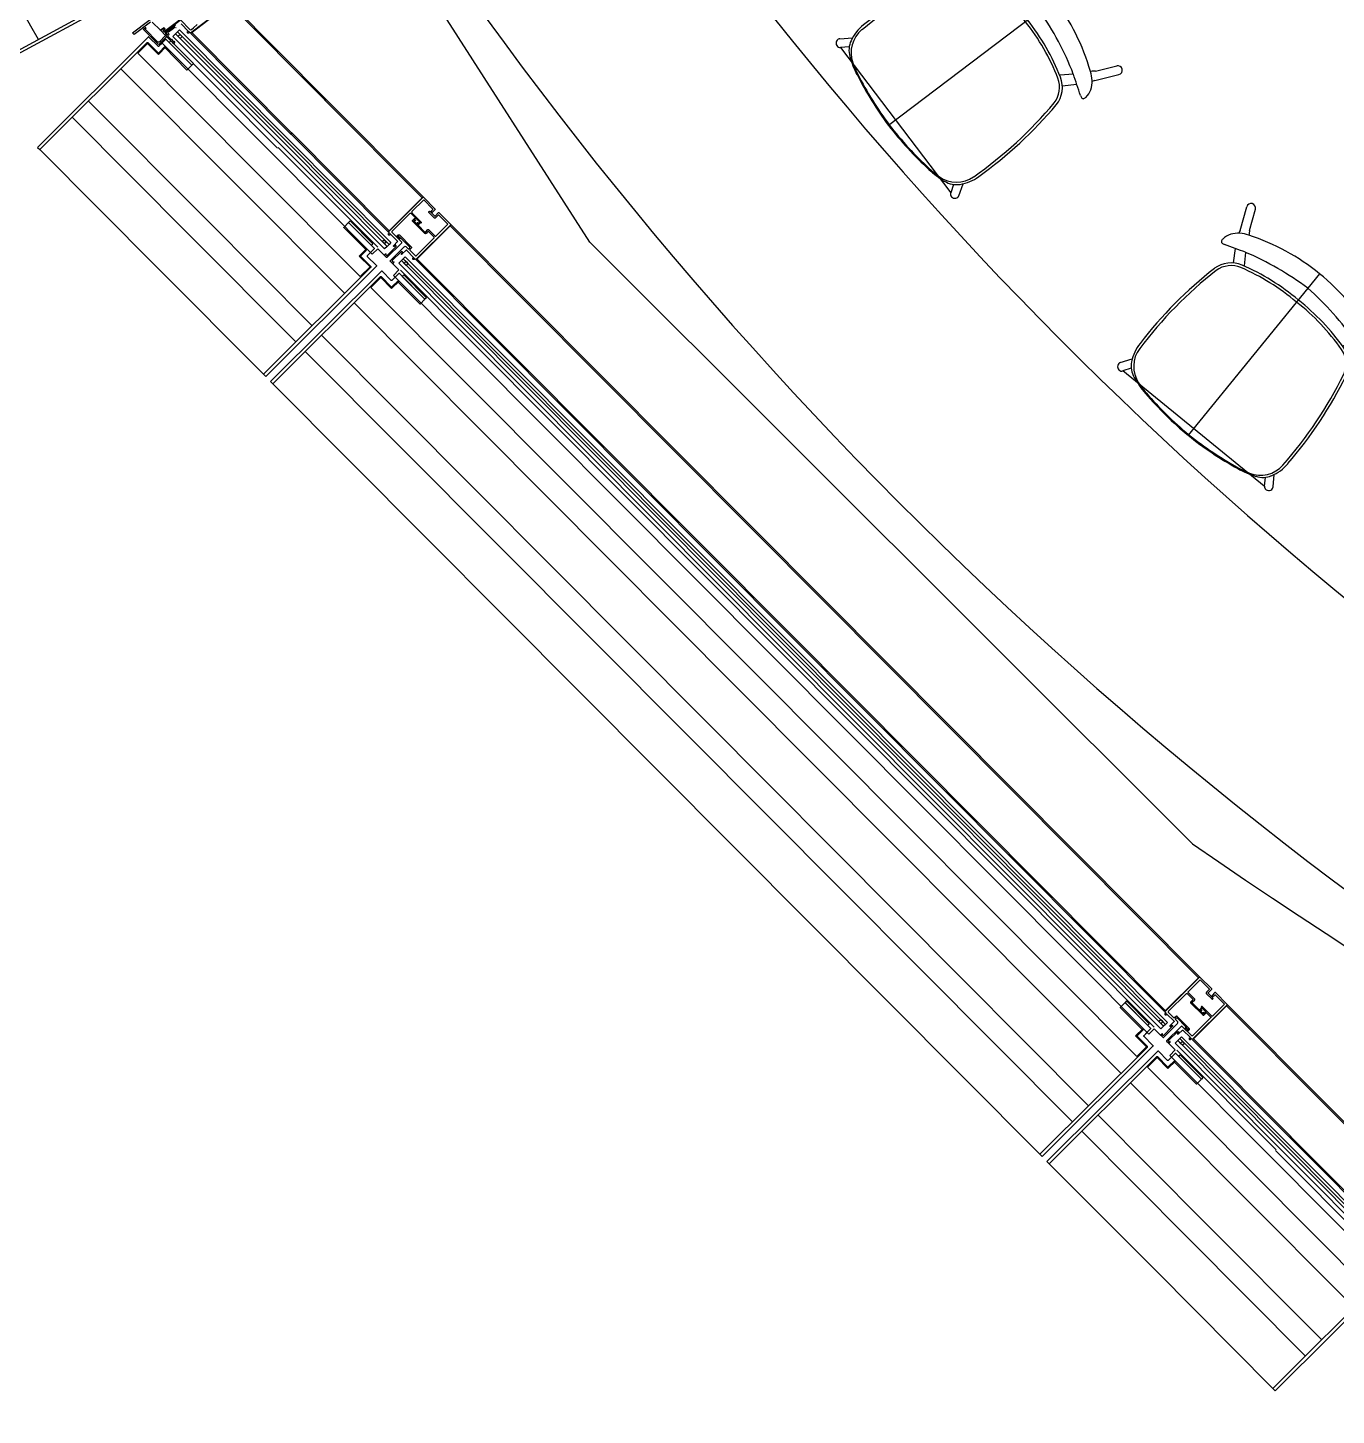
# Model space of a CAD drawing. Extents: x -120222 to -41942, y -19134 to 30932.
# Drawn here: x -99030 to -96176, y -6496 to -3471 of the extents above; entities that cross this region are included whole.
import ezdxf

# ---------------------------------------------------------------- set-up
doc = ezdxf.new("R2010")
doc.units = 0
doc.header["$LTSCALE"] = 150
doc.header["$MEASUREMENT"] = 0
doc.header["$PDMODE"] = 1
doc.header["$PDSIZE"] = -2
doc.layers.get('0').update_dxf_attribs({"linetype": 'CONTINUOUS'})
for name, color, linetype in [('____-567', 7, 'CONTINUOUS'), ('_____', 7, 'CONTINUOUS'), ('___B', 7, 'CONTINUOUS')]:
    doc.layers.add(name, color=color, linetype=linetype)

# ---------------------------------------------------------------- blocks, each defined once
blk = doc.blocks.new('____-25')
at = {"color": 1, "linetype": 'Continuous'}
for p, q in [((-104816, -8177.9), (-105025.2, -7967.8)), ((-105160.1, -8027.7), (-105146.7, -8017.5)), ((-105143.5, -8017.6), (-105147.4, -8020.6)), ((-105212.8, -8022.4), (-105209.1, -8019.6)), ((-105180.2, -8055.9), (-105212.8, -8023.1)), ((-105207.4, -8020.9), (-105208.9, -8022)), ((-105207.8, -8019.7), (-105207.4, -8020.1)), ((-105162.6, -8038.9), (-105179.5, -8055.9)), ((-104920.2, -8281.6), (-105164.6, -8036.2)), ((-105164.3, -8036.5), (-105160.7, -8033.8)), ((-105163, -8031.8), (-105160.3, -8027.9)), ((-105161.9, -8032.2), (-105162.3, -8032.5)), ((-105160.7, -8033.8), (-105161.9, -8032.2)), ((-105161.8, -8038.9), (-105147.5, -8053.3)), ((-105159.3, -8037.9), (-105152.3, -8044.9)), ((-105157.3, -8034.9), (-105159.2, -8036.4)), ((-105158.3, -8031.9), (-105157.1, -8033.5)), ((-105147.5, -8021.3), (-105157.9, -8029.1)), ((-105151.9, -8044.9), (-105151.1, -8044.1)), ((-105151.1, -8044.1), (-105150, -8045.1)), ((-105150, -8045.1), (-105148.4, -8048.9)), ((-104888.3, -8249.9), (-105107.3, -8029.9)), ((-105148.4, -8048.9), (-105147.7, -8049.5)), ((-105147.3, -8049.5), (-105146.5, -8048.7)), ((-105144.7, -8051.2), (-105146.8, -8053.3)), ((-105146.5, -8048.7), (-105144.7, -8050.5)), ((-105005.2, -8366.3), (-105261.7, -8108.7)), ((-105076.1, -8436.9), (-105332.5, -8179.3)), ((-104604.9, -8390), (-104817.8, -8176.2)), ((-105111.5, -8472.1), (-105368, -8214.6)), ((-104677.2, -8462), (-104890.1, -8248.1)), ((-105182.4, -8542.7), (-105438.8, -8285.1)), ((-104701.9, -8498.1), (-104918.8, -8280.2)), ((-105005.2, -8366.3), (-104773.9, -8598.7)), ((-105076.1, -8436.9), (-104844.7, -8669.3)), ((-104543.9, -8451.2), (-103726, -9272.8)), ((-105111.5, -8472.1), (-104880.2, -8704.5)), ((-104616.2, -8523.2), (-103798.3, -9344.8)), ((-105182.4, -8542.7), (-104951, -8775.1)), ((-104652.5, -8547.7), (-103830.5, -9373.3)), ((-103917, -9459.4), (-104753.4, -8619.3)), ((-103987.9, -9530), (-104824.3, -8689.8)), ((-104023.3, -9565.2), (-104859.7, -8725.1)), ((-104094.2, -9635.8), (-104930.6, -8795.7)), ((-102911.6, -10090.9), (-103729.5, -9269.3)), ((-102983.9, -10162.8), (-103801.8, -9341.2)), ((-103008.6, -10199), (-103830.5, -9373.3)), ((-103917, -9459.4), (-103080.6, -10299.6)), ((-103987.9, -9530), (-103151.5, -10370.1)), ((-104023.3, -9565.2), (-103186.9, -10405.4)), ((-104094.2, -9635.8), (-103257.8, -10475.9)), ((-102850.7, -10152.1), (-102637.8, -10365.9)), ((-102923, -10224), (-102710.1, -10437.9)), ((-102959.2, -10248.6), (-102742.3, -10466.5)), ((-102828.8, -10552.5), (-103060.1, -10320.1)), ((-102639.5, -10364.2), (-102430.3, -10574.3)), ((-102899.6, -10623.1), (-103131, -10390.7)), ((-102935.1, -10658.4), (-103166.4, -10425.9)), ((-102711.8, -10436.1), (-102492.9, -10656.1)), ((-102743.7, -10467.9), (-102499.3, -10713.4)), ((-103005.9, -10728.9), (-103237.3, -10496.5)), ((-102828.8, -10552.5), (-102572.3, -10810.1)), ((-102899.6, -10623.1), (-102643.2, -10880.7)), ((-102935.1, -10658.4), (-102678.6, -10915.9)), ((-103005.9, -10728.9), (-102749.5, -10986.5))]:
    blk.add_line(p, q, dxfattribs=at)
at = {"color": 1, "linetype": 'Continuous', "flags": 128}
for points in [[(-105046, -7936.2), (-105166.7, -8027.7), (-105166.7, -8027.7, -0.414214), (-105168.1, -8027.5), (-105168.8, -8026.5), (-105168.8, -8026.5, -0.357511), (-105168.8, -8025.3), (-105166, -8022.1), (-105165.6, -8021.8), (-105167.2, -8019.5), (-105167.2, -8019.5, 0.414214), (-105167.9, -8019.4), (-105175.2, -8024.9), (-105175.2, -8024.9, -0.375183), (-105175.8, -8024.9), (-105193.4, -8007.2)], [(-105197.3, -8006.9), (-105232.9, -8033.8), (-105232.9, -8033.8, -0.375183), (-105233.2, -8033.8), (-105236.4, -8030.7), (-105236.4, -8030.7, -0.454352), (-105236.3, -8030.2), (-105052.4, -7890.9)], [(-105023.8, -7965.8), (-105110.2, -8031.3), (-105113.2, -8028.3), (-105114.3, -8029.3), (-105113.6, -8030), (-105113.6, -8030, -0.414214), (-105113.6, -8030.4), (-105114, -8030.8), (-105114, -8030.8, -0.182676), (-105114.2, -8030.9), (-105115.4, -8031), (-105115.4, -8031, -0.451416), (-105117, -8029.4), (-105116.9, -8028.2), (-105116.9, -8028.2, -0.182676), (-105116.8, -8028), (-105116.4, -8027.6), (-105116.4, -8027.6, -0.414214), (-105116, -8027.6), (-105115.3, -8028.3), (-105114.2, -8027.2), (-105130.8, -8010.6)], [(-105141.6, -8019.3, -0.414214), (-105142.3, -8019.2)], [(-105142.6, -8013.8), (-105164.5, -8030.4), (-105164.5, -8030.4, 0.414214), (-105164.7, -8031.8), (-105163.2, -8033.8), (-105161.8, -8032.7), (-105161.8, -8032.7, -0.414214), (-105161.4, -8032.8), (-105161.2, -8033.1), (-105161.2, -8033.1, -0.322823), (-105161.2, -8033.7), (-105161.9, -8034.7), (-105163.9, -8036.2), (-105163.9, -8036.2, -0.375183), (-105164.6, -8036.2), (-105175.1, -8025.6), (-105175.1, -8025.6, -0.454352), (-105175.1, -8024.8), (-105168.7, -8020), (-105168.7, -8020, -0.414214), (-105167.3, -8020.2), (-105166.6, -8021.2), (-105166.6, -8021.2, -0.357511), (-105166.7, -8022.4), (-105169.5, -8025.6), (-105167.8, -8027.9), (-105167.8, -8027.9, 0.414214), (-105166.4, -8028.1), (-105132.9, -8002.6)], [(-105131.5, -8002.7), (-105111.6, -8022.8), (-105111.6, -8022.8, 0.375183), (-105107.6, -8023.1), (-105103.3, -8019.8), (-105095.8, -8012.4)], [(-105172.1, -8052.7), (-105179.2, -8059.8), (-105179.2, -8059.8, -0.414214), (-105180.6, -8059.8), (-105200.7, -8039.6), (-105200.7, -8039.6, 0.414214), (-105202.1, -8039.6), (-105443.8, -8280.1), (-105438.8, -8285.1), (-105204.3, -8051.6), (-105204.3, -8051.6, -0.414214), (-105202.8, -8051.6), (-105180.6, -8073.9), (-105180.6, -8073.9, 0.414214), (-105179.2, -8073.9), (-105165, -8059.8)], [(-105164.3, -8036.5), (-105177.7, -8049.9), (-105177.7, -8049.9, -0.414214), (-105182, -8049.9), (-105209, -8022.7)], [(-104717.4, -8509.4), (-104724.5, -8516.5), (-104724.5, -8516.5, 0.414214), (-104724.5, -8517.9), (-104704.4, -8538.1), (-104704.4, -8538.1, -0.414214), (-104704.4, -8539.5), (-104946.1, -8780.1), (-104951, -8775.1), (-104716.5, -8541.6), (-104716.5, -8541.6, 0.414214), (-104716.5, -8540.2), (-104738.7, -8517.8), (-104738.7, -8517.8, -0.414214), (-104738.7, -8516.4), (-104724.5, -8502.3)], [(-104663.8, -8563.3), (-104670.9, -8570.3), (-104670.9, -8570.3, -0.414214), (-104672.3, -8570.3), (-104692.4, -8550.1), (-104692.4, -8550.1, 0.414214), (-104693.9, -8550.1), (-104935.5, -8790.7), (-104930.6, -8795.7), (-104696, -8562.1), (-104696, -8562.1, -0.414214), (-104694.6, -8562.1), (-104672.4, -8584.5), (-104672.4, -8584.5, 0.414214), (-104670.9, -8584.5), (-104656.8, -8570.3)], [(-103024.2, -10210.2), (-103031.3, -10217.3), (-103031.3, -10217.3, 0.414214), (-103031.3, -10218.7), (-103011.2, -10238.9), (-103011.2, -10238.9, -0.414214), (-103011.2, -10240.3), (-103252.8, -10480.9), (-103257.8, -10475.9), (-103023.2, -10242.4), (-103023.2, -10242.4, 0.414214), (-103023.2, -10241), (-103045.4, -10218.7), (-103045.4, -10218.7, -0.414214), (-103045.4, -10217.3), (-103031.2, -10203.2)], [(-102970.6, -10264.1), (-102977.7, -10271.2), (-102977.7, -10271.2, -0.414214), (-102979.1, -10271.2), (-102999.2, -10251), (-102999.2, -10251, 0.414214), (-103000.6, -10251), (-103242.3, -10491.5), (-103237.3, -10496.5), (-103002.7, -10263), (-103002.7, -10263, -0.414214), (-103001.3, -10263), (-102979.1, -10285.3), (-102979.1, -10285.3, 0.414214), (-102977.7, -10285.3), (-102963.5, -10271.2)], [(-102515.9, -10720.8), (-102523, -10727.8), (-102523, -10727.8, 0.414214), (-102523, -10729.3), (-102502.9, -10749.5), (-102502.9, -10749.5, -0.414214), (-102502.9, -10750.9), (-102744.6, -10991.5), (-102749.5, -10986.5), (-102514.9, -10753), (-102514.9, -10753, 0.414214), (-102514.9, -10751.5), (-102537.1, -10729.2), (-102537.1, -10729.2, -0.414214), (-102537.1, -10727.8), (-102523, -10713.7)]]:
    blk.add_lwpolyline(points, format="xyb", dxfattribs=at)
for points in [[(-105217.5, -7930.5), (-105570.9, -8122.2), (-105574.2, -8116), (-105220.8, -7924.3)], [(-105103.6, -8097.4), (-105107.1, -8100.9), (-105156.5, -8051.3), (-105153, -8047.8)], [(-105135.5, -8036.3), (-105134.8, -8035.6), (-105131.9, -8034.9), (-105138.6, -8028.2), (-105142.9, -8032.4), (-105136.2, -8039.2)], [(-105135.5, -8036.3), (-105134.8, -8035.6), (-105131.9, -8034.9), (-105128.4, -8038.5), (-105132.7, -8042.7), (-105136.2, -8039.2)], [(-104761.8, -8440.7), (-104765.4, -8444.2), (-104716, -8493.8), (-104712.5, -8490.3)], [(-104685.2, -8488.6), (-104684.5, -8487.9), (-104683.8, -8485.1), (-104687.3, -8481.5), (-104691.6, -8485.8), (-104688.1, -8489.3)], [(-104685.2, -8488.6), (-104684.5, -8487.9), (-104683.8, -8485.1), (-104677.1, -8491.8), (-104681.4, -8496), (-104688.1, -8489.3)], [(-104642.9, -8531.1), (-104642.2, -8530.4), (-104639.4, -8529.7), (-104646.1, -8523), (-104650.3, -8527.2), (-104643.6, -8534)], [(-104642.9, -8531.1), (-104642.2, -8530.4), (-104639.4, -8529.7), (-104635.8, -8533.3), (-104640.1, -8537.5), (-104643.6, -8534)], [(-104595.3, -8608), (-104598.9, -8611.5), (-104648.3, -8561.9), (-104644.7, -8558.4)], [(-103068.6, -10141.6), (-103072.1, -10145.1), (-103022.7, -10194.7), (-103019.2, -10191.2)], [(-102992, -10189.5), (-102991.3, -10188.8), (-102990.5, -10185.9), (-102994.1, -10182.4), (-102998.3, -10186.6), (-102994.8, -10190.2)], [(-102992, -10189.5), (-102991.3, -10188.8), (-102990.5, -10185.9), (-102983.8, -10192.7), (-102988.1, -10196.9), (-102994.8, -10190.2)], [(-102949.6, -10232), (-102948.9, -10231.3), (-102946.1, -10230.6), (-102952.8, -10223.8), (-102957.1, -10228.1), (-102950.4, -10234.8)], [(-102949.6, -10232), (-102948.9, -10231.3), (-102946.1, -10230.6), (-102942.6, -10234.1), (-102946.8, -10238.3), (-102950.4, -10234.8)], [(-102902.1, -10308.8), (-102905.6, -10312.3), (-102955, -10262.7), (-102951.5, -10259.2)]]:
    blk.add_lwpolyline(points, close=True, dxfattribs=at)
for points in [[(-104813.9, -8175.8), (-105022.8, -7966), (-105109.7, -8031.8), (-104890.4, -8252)], [(-105164.3, -8036.5), (-105176.3, -8048.5), (-104932.2, -8293.6)], [(-104907.4, -8268.9), (-105142.9, -8032.4), (-105148.6, -8038.1), (-104913.1, -8274.6)], [(-104898.9, -8260.5), (-105134.4, -8024), (-105138.6, -8028.2), (-104903.2, -8264.7)], [(-105163.6, -8061.2), (-105179.9, -8077.4), (-105203.6, -8053.7), (-105224.8, -8074.9), (-104969.8, -8331)], [(-104815.7, -8174), (-104602.8, -8387.9), (-104679.3, -8464.1), (-104892.2, -8250.2)], [(-104907.4, -8268.9), (-104681.4, -8496), (-104687, -8501.7), (-104913.1, -8274.6)], [(-104898.9, -8260.5), (-104672.9, -8487.6), (-104677.1, -8491.8), (-104903.2, -8264.7)], [(-104687.4, -8514.8), (-104687.8, -8515.1), (-104701.5, -8501.3), (-104713.6, -8513.3), (-104932.2, -8293.6)], [(-104725.9, -8500.9), (-104742.2, -8517.1), (-104718.6, -8540.9), (-104739.8, -8562), (-104969.8, -8331)], [(-103723.9, -9270.7), (-104541.8, -8449.1), (-104618.3, -8525.3), (-103800.4, -9346.9)], [(-103819.2, -9362.1), (-104650.3, -8527.2), (-104656, -8532.9), (-103824.9, -9367.7)], [(-103810.7, -9353.6), (-104641.8, -8518.8), (-104646.1, -8523), (-103815, -9357.8)], [(-104669.1, -8533.2), (-104669.4, -8533.5), (-104655.7, -8547.4), (-104667.7, -8559.4), (-103844, -9386.8)], [(-104655.4, -8571.8), (-104671.7, -8588), (-104695.3, -8564.2), (-104716.6, -8585.4), (-103881.6, -9424.1)], [(-103727.4, -9267.2), (-102909.5, -10088.7), (-102986, -10164.9), (-103804, -9343.4)], [(-103819.2, -9362.1), (-102988.1, -10196.9), (-102993.8, -10202.5), (-103824.9, -9367.7)], [(-103810.7, -9353.6), (-102979.6, -10188.4), (-102983.8, -10192.7), (-103815, -9357.8)], [(-102994.2, -10215.6), (-102994.5, -10216), (-103008.3, -10202.1), (-103020.3, -10214.1), (-103844, -9386.8)], [(-103032.7, -10201.7), (-103049, -10218), (-103025.3, -10241.7), (-103046.6, -10262.9), (-103881.6, -9424.1)], [(-102635.7, -10363.8), (-102848.6, -10150), (-102925.1, -10226.2), (-102712.2, -10440)], [(-102722.5, -10446.7), (-102948.6, -10219.6), (-102952.8, -10223.8), (-102726.7, -10450.9)], [(-102975.8, -10234), (-102976.2, -10234.4), (-102962.4, -10248.2), (-102974.5, -10260.2), (-102755.8, -10479.9)], [(-102731, -10455.2), (-102957.1, -10228.1), (-102962.7, -10233.7), (-102736.6, -10460.8)], [(-102962.1, -10272.6), (-102978.4, -10288.8), (-103002, -10265.1), (-103023.3, -10286.3), (-102793.3, -10517.3)], [(-102637.4, -10362), (-102428.5, -10571.9), (-102494.7, -10658.5), (-102714, -10438.2)], [(-102731, -10455.2), (-102495.5, -10691.7), (-102501.2, -10697.3), (-102736.6, -10460.8)], [(-102722.5, -10446.7), (-102487, -10683.2), (-102491.3, -10687.5), (-102726.7, -10450.9)], [(-102499.6, -10713), (-102511.7, -10725), (-102755.8, -10479.9)], [(-102524.4, -10712.3), (-102540.7, -10728.5), (-102517, -10752.2), (-102538.3, -10773.4), (-102793.3, -10517.3)], [(-102502.9, -10750.9), (-102744.6, -10991.5), (-102749.5, -10986.5), (-102514.9, -10753)]]:
    blk.add_lwpolyline(points, dxfattribs=at)
for points in [[(-105438.8, -8285.1), (-105204.3, -8051.6), (-105204.3, -8051.6, -0.414214), (-105202.8, -8051.6), (-105180.6, -8073.9), (-105180.6, -8073.9, 0.414214), (-105179.2, -8073.9), (-105167.9, -8062.6), (-105167.9, -8062.6, -0.414214), (-105166.4, -8062.6), (-105118.5, -8110.8), (-105118.5, -8110.8, 0.414214), (-105117.1, -8110.8), (-105107.8, -8101.6), (-105107.8, -8101.6, 0.414214), (-105107.8, -8100.2), (-105162.9, -8045), (-105162.9, -8045, 0.414214), (-105164.3, -8045), (-105179.2, -8059.8), (-105179.2, -8059.8, -0.414214), (-105180.6, -8059.8), (-105200.7, -8039.6), (-105200.7, -8039.6, 0.414214), (-105202.1, -8039.6), (-105443.8, -8280.1)], [(-104581.5, -8414.9), (-104601.6, -8394.8), (-104627.1, -8420.2), (-104627.1, -8420.2, 0.414214), (-104627.1, -8423), (-104607, -8443.2), (-104607, -8443.2, -0.414214), (-104607, -8444.6), (-104607.3, -8444.9), (-104607.3, -8444.9, -0.414214), (-104608.8, -8444.9), (-104628.9, -8424.7), (-104628.9, -8424.7, 0.414214), (-104631.7, -8424.7), (-104670.3, -8463.2), (-104670.3, -8463.2, 0.414214), (-104670.3, -8466), (-104650.9, -8485.5), (-104650.9, -8485.5, -0.414214), (-104650.9, -8489.7), (-104681.8, -8520.4), (-104681.8, -8520.4, -0.414214), (-104682.5, -8520.4), (-104687.4, -8515.5), (-104687.4, -8515.5, -0.414214), (-104687.4, -8514.8), (-104685.6, -8513), (-104684.5, -8512.5), (-104684.5, -8512.5, -0.322823), (-104684, -8512.6), (-104683.7, -8512.8), (-104683.7, -8512.8, -0.414214), (-104683.7, -8513.2), (-104684.6, -8514.1), (-104682.8, -8515.8), (-104682.8, -8515.8, 0.414214), (-104681.4, -8515.8), (-104662.3, -8496.8), (-104662.3, -8496.8, 0.414214), (-104662.3, -8494), (-104662.6, -8493.6), (-104662.6, -8493.6, 0.414214), (-104663.3, -8493.6), (-104666.2, -8496.4), (-104666.2, -8496.4, -0.414214), (-104666.9, -8496.4), (-104667.6, -8495.7), (-104667.6, -8495.7, -0.414214), (-104667.6, -8495), (-104658.4, -8485.8), (-104658.4, -8485.8, 0.414214), (-104658.3, -8485.1), (-104674.8, -8468.7), (-104675.8, -8469.7), (-104675.1, -8470.4), (-104675.1, -8470.4, -0.414214), (-104675.1, -8470.8), (-104675.6, -8471.2), (-104675.6, -8471.2, -0.182676), (-104675.8, -8471.3), (-104677, -8471.4), (-104677, -8471.4, -0.451416), (-104678.6, -8469.8), (-104678.5, -8468.6), (-104678.5, -8468.6, -0.182676), (-104678.4, -8468.4), (-104678, -8468), (-104678, -8468, -0.414214), (-104677.5, -8468), (-104676.9, -8468.7), (-104675.8, -8467.6), (-104678.6, -8464.8), (-104678.6, -8464.8, -0.414214), (-104678.6, -8464.4), (-104602.6, -8388.7), (-104602.6, -8388.7, -0.414214), (-104601.9, -8388.7), (-104576.2, -8414.6), (-104576.2, -8414.6, -0.414214), (-104576.2, -8415.3), (-104582.5, -8421.7), (-104582.5, -8421.7, -0.414214), (-104583.3, -8421.7), (-104584, -8421), (-104584, -8421, -0.414214), (-104584, -8418.1), (-104581.5, -8415.7), (-104581.5, -8415.7, 0.414214), (-104581.5, -8414.9)], [(-104568.4, -8428.1), (-104568.4, -8428.1, 0.414214), (-104569.8, -8428.1), (-104575.7, -8433.9), (-104575.9, -8434.1), (-104575.9, -8434.1, -0.414214), (-104578.7, -8434), (-104590.2, -8422.5), (-104590.2, -8422.5, -0.414214), (-104590.1, -8420.1, -0.414214), (-104587.7, -8420.1), (-104577.6, -8430.2), (-104577.6, -8430.2, 0.414214), (-104576.9, -8430.2), (-104569.1, -8422.4), (-104569.1, -8422.4, -0.414214), (-104568.4, -8422.4), (-104542.7, -8448.3), (-104542.7, -8448.3, -0.414214), (-104542.7, -8449), (-104618.6, -8524.6), (-104618.6, -8524.6, -0.414214), (-104619.1, -8524.6), (-104621.8, -8521.8), (-104622.9, -8522.9), (-104622.2, -8523.5), (-104622.2, -8523.5, -0.414214), (-104622.2, -8524), (-104622.6, -8524.4), (-104622.6, -8524.4, -0.182676), (-104622.8, -8524.5), (-104624, -8524.5), (-104624, -8524.5, -0.451416), (-104625.6, -8522.9), (-104625.6, -8521.7), (-104625.6, -8521.7, -0.182676), (-104625.5, -8521.5), (-104625.1, -8521.1), (-104625.1, -8521.1, -0.414214), (-104624.6, -8521.1), (-104624, -8521.8), (-104622.9, -8520.7), (-104639.3, -8504.3), (-104639.3, -8504.3, 0.414214), (-104640, -8504.3), (-104649.2, -8513.4), (-104649.2, -8513.4, -0.414214), (-104649.9, -8513.4), (-104650.6, -8512.7), (-104650.6, -8512.7, -0.414214), (-104650.6, -8512), (-104647.8, -8509.2), (-104647.8, -8509.2, 0.414214), (-104647.8, -8508.5), (-104648.1, -8508.1), (-104648.1, -8508.1, 0.414214), (-104651, -8508.1), (-104670.1, -8527.2), (-104670.1, -8527.2, 0.414214), (-104670.1, -8528.6), (-104668.4, -8530.4), (-104667.5, -8529.5), (-104667.5, -8529.5, -0.414214), (-104667.1, -8529.5), (-104666.8, -8529.8), (-104666.8, -8529.8, -0.322823), (-104666.7, -8530.3), (-104667.3, -8531.4), (-104669.1, -8533.2), (-104669.1, -8533.2, -0.414214), (-104669.8, -8533.2), (-104674.7, -8528.2), (-104674.7, -8528.2, -0.414214), (-104674.7, -8527.5), (-104643.9, -8496.8), (-104643.9, -8496.8, -0.414214), (-104639.6, -8496.8), (-104635.1, -8501.4), (-104635.1, -8501.4, 0.414214), (-104634.3, -8501.5), (-104631.9, -8499), (-104631.9, -8499, 0.414214), (-104631.9, -8497.6), (-104651.2, -8478.2), (-104651.2, -8478.2, 0.414214), (-104651.9, -8478.2), (-104653.3, -8479.6), (-104653.3, -8479.6, -0.414214), (-104654.7, -8479.6), (-104655.5, -8478.7), (-104655.5, -8478.7, -0.414214), (-104655.5, -8477.6), (-104655.3, -8477.3), (-104655.3, -8477.3, -0.414214), (-104654.8, -8477.3), (-104654.3, -8477.8), (-104654.3, -8477.8, 0.414214), (-104653.6, -8477.8), (-104653.3, -8477.5), (-104653.3, -8477.5, 0.414214), (-104653.3, -8476.8), (-104656.4, -8473.6), (-104656.4, -8473.6, 0.414214), (-104657.1, -8473.6), (-104657.4, -8474), (-104657.4, -8474, 0.414214), (-104657.4, -8474.7), (-104656.9, -8475.2), (-104656.9, -8475.2, -0.414214), (-104656.9, -8475.6), (-104657.2, -8475.9), (-104657.2, -8475.9, -0.414214), (-104658.4, -8475.9), (-104659.2, -8475.1), (-104659.6, -8475.4), (-104659.6, -8475.4, -0.414214), (-104660.3, -8475.4), (-104660.6, -8475.1), (-104660.6, -8475.1, -0.414214), (-104660.6, -8474.3), (-104657.4, -8471.2), (-104657.4, -8471.2, -0.414214), (-104654.6, -8471.2), (-104628.7, -8497.2), (-104628.7, -8497.2, -0.414214), (-104628.7, -8500), (-104631.2, -8502.5), (-104631.2, -8502.5, 0.414214), (-104631.2, -8505.3), (-104620.2, -8516.3), (-104620.2, -8516.3, 0.414214), (-104617.4, -8516.3), (-104579.1, -8478.2), (-104579.1, -8478.2, 0.414214), (-104579.1, -8475.4), (-104590.1, -8464.4), (-104590.1, -8464.4, 0.414214), (-104592.9, -8464.4), (-104596.4, -8467.9), (-104596.4, -8467.9, -0.414214), (-104599.3, -8467.9), (-104625.2, -8441.9), (-104625.2, -8441.9, -0.414214), (-104625.2, -8439.1), (-104621.3, -8435.2), (-104621.3, -8435.2, -0.414214), (-104620.6, -8435.2), (-104620.2, -8435.5), (-104620.2, -8435.5, -0.414214), (-104620.2, -8436.3), (-104621.3, -8437.3), (-104619.4, -8439.2), (-104619.4, -8439.2, -0.414214), (-104619.4, -8439.6), (-104620, -8440.3), (-104620, -8440.3, -0.414214), (-104620.5, -8440.3), (-104622, -8438.7), (-104623.1, -8439.8), (-104623.1, -8439.8, 0.414214), (-104623.1, -8440.5), (-104616, -8447.6), (-104616, -8447.6, 0.414214), (-104615.3, -8447.6), (-104614.2, -8446.5), (-104615.8, -8445), (-104615.8, -8445, -0.414214), (-104615.8, -8444.5), (-104615.2, -8443.9), (-104615.2, -8443.9, -0.414214), (-104614.7, -8443.9), (-104612.8, -8445.8), (-104611.8, -8444.8), (-104611.8, -8444.8, -0.414214), (-104611.1, -8444.8), (-104610.7, -8445.1), (-104610.7, -8445.1, -0.414214), (-104610.7, -8445.8), (-104613.9, -8449), (-104613.9, -8449, 0.414214), (-104613.9, -8449.7), (-104598.9, -8464.8), (-104598.9, -8464.8, 0.414214), (-104597.5, -8464.8), (-104592.2, -8459.5), (-104592.2, -8459.5, -0.414214), (-104590.8, -8459.5), (-104577, -8473.3), (-104577, -8473.3, 0.414214), (-104574.2, -8473.3), (-104548.7, -8447.9)], [(-104951, -8775.1), (-104716.5, -8541.6), (-104716.5, -8541.6, 0.414214), (-104716.5, -8540.2), (-104738.7, -8517.8), (-104738.7, -8517.8, -0.414214), (-104738.7, -8516.4), (-104727.3, -8505.1), (-104727.3, -8505.1, 0.414214), (-104727.3, -8503.7), (-104775.3, -8455.5), (-104775.3, -8455.5, -0.414214), (-104775.3, -8454.1), (-104766.1, -8444.9), (-104766.1, -8444.9, -0.414214), (-104764.7, -8444.9), (-104709.6, -8500.2), (-104709.6, -8500.2, -0.414214), (-104709.7, -8501.6), (-104724.5, -8516.5), (-104724.5, -8516.5, 0.414214), (-104724.5, -8517.9), (-104704.4, -8538.1), (-104704.4, -8538.1, -0.414214), (-104704.4, -8539.5), (-104946.1, -8780.1)], [(-104930.6, -8795.7), (-104696, -8562.1), (-104696, -8562.1, -0.414214), (-104694.6, -8562.1), (-104672.4, -8584.5), (-104672.4, -8584.5, 0.414214), (-104670.9, -8584.5), (-104659.6, -8573.2), (-104659.6, -8573.2, -0.414214), (-104658.2, -8573.2), (-104610.2, -8621.4), (-104610.2, -8621.4, 0.414214), (-104608.8, -8621.4), (-104599.6, -8612.2), (-104599.6, -8612.2, 0.414214), (-104599.6, -8610.8), (-104654.6, -8555.5), (-104654.6, -8555.5, 0.414214), (-104656, -8555.5), (-104670.9, -8570.3), (-104670.9, -8570.3, -0.414214), (-104672.3, -8570.3), (-104692.4, -8550.1), (-104692.4, -8550.1, 0.414214), (-104693.9, -8550.1), (-104935.5, -8790.7)], [(-102888.6, -10115.4), (-102888.6, -10115.4, -0.414214), (-102888.6, -10116.9), (-102894.5, -10122.7), (-102894.6, -10122.9), (-102894.6, -10122.9, 0.414214), (-102894.6, -10125.7), (-102883.1, -10137.2), (-102883.1, -10137.2, 0.414214), (-102880.7, -10137.2, 0.414214), (-102880.7, -10134.7), (-102890.7, -10124.6), (-102890.7, -10124.6, -0.414214), (-102890.7, -10123.9), (-102882.9, -10116.2), (-102882.9, -10116.2, 0.414214), (-102882.9, -10115.5), (-102908.7, -10089.6), (-102908.7, -10089.6, 0.414214), (-102909.4, -10089.6), (-102985.3, -10165.2), (-102985.3, -10165.2, 0.414214), (-102985.3, -10165.6), (-102982.6, -10168.4), (-102983.6, -10169.5), (-102984.3, -10168.8), (-102984.3, -10168.8, 0.414214), (-102984.7, -10168.8), (-102985.1, -10169.2), (-102985.1, -10169.2, 0.182676), (-102985.2, -10169.4), (-102985.3, -10170.6), (-102985.3, -10170.6, 0.451416), (-102983.7, -10172.2), (-102982.5, -10172.2), (-102982.5, -10172.2, 0.182676), (-102982.3, -10172.1), (-102981.9, -10171.7), (-102981.9, -10171.7, 0.414214), (-102981.9, -10171.2), (-102982.6, -10170.6), (-102981.5, -10169.5), (-102965.1, -10186), (-102965.1, -10186, -0.414214), (-102965.1, -10186.7), (-102974.3, -10195.9), (-102974.3, -10195.9, 0.414214), (-102974.3, -10196.6), (-102973.6, -10197.3), (-102973.6, -10197.3, 0.414214), (-102972.9, -10197.3), (-102970.1, -10194.5), (-102970.1, -10194.5, -0.414214), (-102969.4, -10194.5), (-102969, -10194.8), (-102969, -10194.8, -0.414214), (-102969, -10197.6), (-102988.1, -10216.7), (-102988.1, -10216.7, -0.414214), (-102989.6, -10216.7), (-102991.3, -10214.9), (-102990.5, -10214.1), (-102990.5, -10214.1, 0.414214), (-102990.5, -10213.6), (-102990.7, -10213.4), (-102990.7, -10213.4, 0.322823), (-102991.3, -10213.3), (-102992.4, -10213.9), (-102994.2, -10215.6), (-102994.2, -10215.6, 0.414214), (-102994.2, -10216.3), (-102989.2, -10221.3), (-102989.2, -10221.3, 0.414214), (-102988.5, -10221.3), (-102957.7, -10190.6), (-102957.7, -10190.6, 0.414214), (-102957.7, -10186.4), (-102962.3, -10181.7), (-102962.3, -10181.7, -0.414214), (-102962.3, -10181), (-102959.8, -10178.6), (-102959.8, -10178.6, -0.414214), (-102958.4, -10178.6), (-102939.1, -10198), (-102939.1, -10198, -0.414214), (-102939.1, -10198.7), (-102940.5, -10200.1), (-102940.5, -10200.1, 0.414214), (-102940.5, -10201.5), (-102939.6, -10202.3), (-102939.6, -10202.3, 0.414214), (-102938.5, -10202.3), (-102938.2, -10202.1), (-102938.2, -10202.1, 0.414214), (-102938.2, -10201.6), (-102938.7, -10201.1), (-102938.7, -10201.1, -0.414214), (-102938.7, -10200.4), (-102938.4, -10200.1), (-102938.4, -10200.1, -0.414214), (-102937.7, -10200.1), (-102934.5, -10203.2), (-102934.5, -10203.2, -0.414214), (-102934.6, -10203.9), (-102934.9, -10204.3), (-102934.9, -10204.3, -0.414214), (-102935.6, -10204.3), (-102936.1, -10203.8), (-102936.1, -10203.8, 0.414214), (-102936.5, -10203.8), (-102936.8, -10204), (-102936.8, -10204, 0.414214), (-102936.8, -10205.2), (-102936, -10206), (-102936.3, -10206.4), (-102936.3, -10206.4, 0.414214), (-102936.3, -10207.1), (-102936, -10207.4), (-102936, -10207.4, 0.414214), (-102935.3, -10207.4), (-102932.1, -10204.3), (-102932.1, -10204.3, 0.414214), (-102932.1, -10201.4), (-102958, -10175.4), (-102958, -10175.4, 0.414214), (-102960.8, -10175.4), (-102963.3, -10177.9), (-102963.3, -10177.9, -0.414214), (-102966.1, -10177.8), (-102977.1, -10166.9), (-102977.1, -10166.9, -0.414214), (-102977.1, -10164), (-102938.8, -10125.9), (-102938.8, -10125.9, -0.414214), (-102936, -10125.9), (-102925, -10136.9), (-102925, -10136.9, -0.414214), (-102925, -10139.8), (-102928.6, -10143.3), (-102928.6, -10143.3, 0.414214), (-102928.6, -10146.1), (-102902.7, -10172.2), (-102902.7, -10172.2, 0.414214), (-102899.8, -10172.2), (-102895.9, -10168.3), (-102895.9, -10168.3, 0.414214), (-102895.9, -10167.6), (-102896.3, -10167.2), (-102896.3, -10167.2, 0.414214), (-102897, -10167.2), (-102898.1, -10168.3), (-102900, -10166.4), (-102900, -10166.4, 0.414214), (-102900.4, -10166.4), (-102901, -10167), (-102901, -10167, 0.414214), (-102901, -10167.4), (-102899.5, -10169), (-102900.5, -10170), (-102900.5, -10170, -0.414214), (-102901.2, -10170), (-102908.3, -10163), (-102908.3, -10163, -0.414214), (-102908.3, -10162.2), (-102907.2, -10161.2), (-102905.7, -10162.7), (-102905.7, -10162.7, 0.414214), (-102905.3, -10162.7), (-102904.6, -10162.1), (-102904.6, -10162.1, 0.414214), (-102904.6, -10161.7), (-102906.5, -10159.8), (-102905.5, -10158.7), (-102905.5, -10158.7, 0.414214), (-102905.5, -10158), (-102905.8, -10157.7), (-102905.8, -10157.7, 0.414214), (-102906.5, -10157.7), (-102909.7, -10160.8), (-102909.7, -10160.8, -0.414214), (-102910.4, -10160.8), (-102925.4, -10145.8), (-102925.4, -10145.8, -0.414214), (-102925.4, -10144.4), (-102920.1, -10139.1), (-102920.1, -10139.1, 0.414214), (-102920.1, -10137.6), (-102933.8, -10123.8), (-102933.8, -10123.8, -0.414214), (-102933.8, -10121), (-102908.3, -10095.6)], [(-102875.5, -10128.6), (-102855.4, -10148.7), (-102880.9, -10174.1), (-102880.9, -10174.1, -0.414214), (-102883.7, -10174.1), (-102903.9, -10153.9), (-102903.9, -10153.9, 0.414214), (-102905.3, -10153.9), (-102905.6, -10154.3), (-102905.6, -10154.3, 0.414214), (-102905.6, -10155.7), (-102885.5, -10175.9), (-102885.5, -10175.9, -0.414214), (-102885.5, -10178.7), (-102924.1, -10217.2), (-102924.1, -10217.2, -0.414214), (-102927, -10217.2), (-102946.4, -10197.7), (-102946.4, -10197.7, 0.414214), (-102950.6, -10197.7), (-102981.5, -10228.4), (-102981.5, -10228.4, 0.414214), (-102981.5, -10229.1), (-102976.5, -10234), (-102976.5, -10234, 0.414214), (-102975.8, -10234), (-102974, -10232.3), (-102973.5, -10231.2), (-102973.5, -10231.2, 0.322823), (-102973.6, -10230.6), (-102973.8, -10230.4), (-102973.8, -10230.4, 0.414214), (-102974.2, -10230.4), (-102975.1, -10231.2), (-102976.9, -10229.4), (-102976.9, -10229.4, -0.414214), (-102976.9, -10228), (-102957.7, -10209), (-102957.7, -10209, -0.414214), (-102954.9, -10209), (-102954.5, -10209.3), (-102954.5, -10209.3, -0.414214), (-102954.5, -10210), (-102957.4, -10212.9), (-102957.4, -10212.9, 0.414214), (-102957.4, -10213.6), (-102956.7, -10214.3), (-102956.7, -10214.3, 0.414214), (-102956, -10214.3), (-102946.8, -10205.1), (-102946.8, -10205.1, -0.414214), (-102946, -10205.1), (-102929.6, -10221.6), (-102930.7, -10222.7), (-102931.4, -10222), (-102931.4, -10222, 0.414214), (-102931.8, -10222), (-102932.2, -10222.4), (-102932.2, -10222.4, 0.182676), (-102932.3, -10222.6), (-102932.4, -10223.8), (-102932.4, -10223.8, 0.451416), (-102930.8, -10225.4), (-102929.6, -10225.3), (-102929.6, -10225.3, 0.182676), (-102929.4, -10225.2), (-102929, -10224.8), (-102929, -10224.8, 0.414214), (-102929, -10224.4), (-102929.6, -10223.7), (-102928.6, -10222.7), (-102925.8, -10225.5), (-102925.8, -10225.5, 0.414214), (-102925.4, -10225.5), (-102849.4, -10149.8), (-102849.4, -10149.8, 0.414214), (-102849.4, -10149.1), (-102875.1, -10123.2), (-102875.1, -10123.2, 0.414214), (-102875.9, -10123.2), (-102882.2, -10129.6), (-102882.2, -10129.6, 0.414214), (-102882.2, -10130.3), (-102881.5, -10131), (-102881.5, -10131, 0.414214), (-102878.7, -10131), (-102876.2, -10128.6), (-102876.2, -10128.6, -0.414214), (-102875.5, -10128.6)], [(-103257.8, -10475.9), (-103023.2, -10242.4), (-103023.2, -10242.4, 0.414214), (-103023.2, -10241), (-103045.4, -10218.7), (-103045.4, -10218.7, -0.414214), (-103045.4, -10217.3), (-103034.1, -10206), (-103034.1, -10206, 0.414214), (-103034.1, -10204.6), (-103082.1, -10156.4), (-103082.1, -10156.4, -0.414214), (-103082, -10155), (-103072.8, -10145.8), (-103072.8, -10145.8, -0.414214), (-103071.4, -10145.8), (-103016.4, -10201.1), (-103016.4, -10201.1, -0.414214), (-103016.4, -10202.5), (-103031.3, -10217.3), (-103031.3, -10217.3, 0.414214), (-103031.3, -10218.7), (-103011.2, -10238.9), (-103011.2, -10238.9, -0.414214), (-103011.2, -10240.3), (-103252.8, -10480.9)], [(-103237.3, -10496.5), (-103002.7, -10263), (-103002.7, -10263, -0.414214), (-103001.3, -10263), (-102979.1, -10285.3), (-102979.1, -10285.3, 0.414214), (-102977.7, -10285.3), (-102966.3, -10274), (-102966.3, -10274, -0.414214), (-102964.9, -10274), (-102917, -10322.2), (-102917, -10322.2, 0.414214), (-102915.5, -10322.2), (-102906.3, -10313), (-102906.3, -10313, 0.414214), (-102906.3, -10311.6), (-102961.4, -10256.3), (-102961.4, -10256.3, 0.414214), (-102962.8, -10256.3), (-102977.7, -10271.2), (-102977.7, -10271.2, -0.414214), (-102979.1, -10271.2), (-102999.2, -10251), (-102999.2, -10251, 0.414214), (-103000.6, -10251), (-103242.3, -10491.5)]]:
    blk.add_lwpolyline(points, format="xyb", close=True, dxfattribs=at)
at = {"color": 1, "linetype": 'Continuous'}
blk.add_circle((-105147.2, -8053.6), 1, dxfattribs=at)
for centre, radius, start, end in [((-92262.2, -676.2), 15100, 205.0846, 209.20707), ((-105212.5, -8022.8), 0.5, 127.1328, 224.8719), ((-105208.5, -8020.4), 1, 44.8719, 127.1328), ((-105208.6, -8022.4), 0.5, 127.1328, 224.8719), ((-105207.7, -8020.5), 0.5, 307.1328, 44.8719), ((-105162.6, -8032.1), 0.5, 142.2148, 307.1328), ((-105162.2, -8039.3), 0.5, 44.8719, 135.0035), ((-105159.5, -8028.5), 1, 127.1328, 145.2761), ((-105158.6, -8037.2), 1, 127.1328, 224.8719), ((-105156.7, -8030.7), 2, 127.1328, 217.1328), ((-105157.9, -8034.1), 1, 307.1328, 37.1328), ((-105152.1, -8044.7), 0.3, 224.8719, 314.8719), ((-105147.8, -8020.9), 0.5, 307.1328, 37.1328), ((-105179.9, -8055.5), 0.5, 224.8719, 315.0035), ((-105147.5, -8049.3), 0.3, 224.8719, 314.8719), ((-105147.2, -8052.9), 0.5, 224.8719, 314.8719), ((-105145.1, -8050.8), 0.5, 314.8719, 44.8719)]:
    blk.add_arc(centre, radius, start, end, dxfattribs=at)
blk = doc.blocks.new('____-26')
at = {"color": 1}
blk.add_blockref('____-25', (0, 0), dxfattribs=at)
blk = doc.blocks.new('____-27')
at = {"color": 1}
blk.add_blockref('____-26', (0, 0), dxfattribs=at)
blk = doc.blocks.new('____-28')
at = {"color": 1}
blk.add_blockref('____-27', (0, 0), dxfattribs=at)
blk = doc.blocks.new('____-54')
at = {"color": 1, "linetype": 'Continuous'}
for q in [(-104659.1, -7832.7), (-102925.1, -9798.7)]:
    blk.add_line((-104239.1, -8486.7), q, dxfattribs=at)
blk.add_arc((-94740, 2070.8), 14418.1, 235.41041, 270.87027, dxfattribs=at)
blk = doc.blocks.new('____-167')
at = {"color": 1}
for name in ['____-54', '____-28']:
    blk.add_blockref(name, (0, 0), dxfattribs=at)
blk = doc.blocks.new('____-479')
at = {"color": 1, "linetype": 'Continuous'}
for p, q in [((-102821.1, -8461.5), (-102806.5, -8409.6)), ((-102800.9, -8461.3), (-102787.7, -8414.9)), ((-102822.4, -8463.8), (-102823.7, -8467.6)), ((-102821.1, -8461.5), (-102822.4, -8463.8)), ((-102801.1, -8468), (-102802, -8471.9)), ((-102800.9, -8461.3), (-102801.1, -8468)), ((-102835.6, -8532.2), (-102830.9, -8500.9)), ((-102809.1, -8509.1), (-102812.5, -8538.8)), ((-102647.7, -8555.6), (-102934.6, -8908.1)), ((-102524.2, -8686.5), (-102481.5, -8664.2)), ((-102520.3, -8706.3), (-102472.5, -8681.4)), ((-102569.4, -8704.2), (-102597.8, -8713.6)), ((-102530.8, -8688), (-102534.4, -8689.7)), ((-102524.2, -8686.5), (-102530.8, -8688)), ((-102522.4, -8708), (-102525.7, -8710.1)), ((-102520.3, -8706.3), (-102522.4, -8708)), ((-103082.4, -8749.5), (-103056.3, -8741.3)), ((-102586.7, -8734.9), (-102556.9, -8723.8)), ((-103058.4, -8762), (-103076.8, -8767.7)), ((-102768.3, -9018.8), (-103076.8, -8767.7)), ((-102766.4, -8999.6), (-102768.3, -9018.8)), ((-102749.3, -9020.6), (-102746.6, -8993.4))]:
    blk.add_line(p, q, dxfattribs=at)
for centre, radius, start, end in [((-102797.1, -8412.3), 9.73, 344.7527, 163.956), ((-102825.4, -8515.4), 48.6, 109.5165, 133.2724), ((-102825.4, -8531.9), 64.4, 68.7319, 104.6403), ((-102953.4, -8935), 487.2, 51.1431, 71.8987), ((-102858.9, -8486.2), 3, 176.0127, 229.6456), ((-102853.5, -8486.6), 8.35, 128.5917, 176.0127), ((-102848, -8473.4), 19.8, 229.6456, 249.7532), ((-106819.1, -19162.1), 11382.8, 69.37281, 69.61872), ((-102840.7, -8592.9), 60.9, 66.8729, 126.5192), ((-103053, -9087.2), 627.4, 52.7971, 67.1256), ((-102310.5, -9268), 913.2, 128.0411, 143.0326), ((-102310.5, -9268), 919.2, 128.0411, 142.4476), ((-102840.7, -8592.9), 54.9, 66.9055, 126.3399), ((-103010.6, -8985.9), 483, 49.7042, 66.6544), ((-103010.6, -8985.9), 489, 49.7042, 66.6544), ((-102957.1, -8932), 487.2, 29.8183, 50.5739), ((-103085.9, -9060.4), 627.4, 34.5915, 48.9199), ((-102995.3, -8998.4), 483, 35.0626, 52.0129), ((-102995.3, -8998.4), 489, 35.0626, 52.0129), ((-102477.1, -8672.8), 9.73, 297.7611, 116.9643), ((-102968, -8764.9), 91.3, 141.275, 169.1926), ((-112186.1, -14794), 11382.8, 32.09832, 32.34424), ((-102588.4, -8724.8), 64.4, 357.0768, 32.9851), ((-102988.2, -8757.9), 65, 143.0326, 213.5031), ((-102645, -8752.2), 54.9, 335.1923, 34.8165), ((-102645, -8752.2), 60.9, 335.0956, 34.8412), ((-102572.3, -8721.5), 48.6, 328.4446, 352.2005), ((-103078.7, -8758.4), 9.74, 134.6792, 256.3932), ((-103080, -8757.2), 8, 107.4639, 134.6792), ((-103079.1, -8760.1), 8, 256.3932, 287.3605), ((-103008.6, -8757.1), 50, 169.1926, 209.4343), ((-102526.6, -8735), 19.8, 211.9638, 232.0714), ((-102536.9, -8748.3), 3, 232.0714, 285.7044), ((-102538.3, -8743.1), 8.35, 285.7044, 333.1254), ((-102862.5, -8674.7), 217.8, 209.4343, 220.7333), ((-102862.5, -8674.7), 215.8, 213.5031, 220.7333), ((-103413.6, -8370.1), 913.2, 318.6844, 333.676), ((-103413.6, -8370.1), 919.2, 319.2695, 333.676), ((-102442.4, -8314.5), 771.1, 220.6411, 230.3348), ((-102442.4, -8314.5), 769.1, 220.6411, 230.3348), ((-102453.3, -8305.6), 771.1, 231.3823, 241.076), ((-102453.3, -8305.6), 769.1, 231.3823, 241.076), ((-102720.6, -8790.1), 217.8, 240.9837, 252.2828), ((-102720.6, -8790.1), 215.8, 240.9837, 248.2139), ((-102776.6, -8930.1), 65, 248.2139, 318.6844), ((-102787.5, -8911.8), 91.3, 292.5244, 320.442), ((-102771.7, -8949.9), 50, 252.2828, 292.5244), ((-102760.3, -9019.6), 8, 174.3566, 205.3238), ((-102758.7, -9018.8), 9.74, 205.3238, 327.0379), ((-102757.3, -9019.8), 8, 327.0379, 354.2531)]:
    blk.add_arc(centre, radius, start, end, dxfattribs=at)
at = {"color": 2, "linetype": 'Continuous'}
blk.add_point((-102934.6, -8908.1), dxfattribs=at)
blk = doc.blocks.new('____-480')
at = {"color": 1, "linetype": 'Continuous'}
for p, q in [((-102006.7, -9124.3), (-101992.1, -9072.4)), ((-101986.5, -9124.1), (-101973.4, -9077.7)), ((-102008, -9126.6), (-102009.3, -9130.4)), ((-102006.7, -9124.3), (-102008, -9126.6)), ((-101986.7, -9130.8), (-101987.6, -9134.7)), ((-101986.5, -9124.1), (-101986.7, -9130.8)), ((-102021.3, -9195), (-102016.5, -9163.7)), ((-101994.7, -9171.9), (-101998.1, -9201.6)), ((-101833.3, -9218.4), (-102120.2, -9570.9)), ((-101709.9, -9349.3), (-101716.4, -9350.8)), ((-101709.9, -9349.3), (-101667.1, -9327)), ((-101705.9, -9369.1), (-101658.2, -9344.2)), ((-101755, -9367), (-101783.4, -9376.4)), ((-101716.4, -9350.8), (-101720.1, -9352.5)), ((-101708, -9370.8), (-101711.4, -9372.9)), ((-101705.9, -9369.1), (-101708, -9370.8)), ((-102268, -9412.3), (-102241.9, -9404.1)), ((-101772.3, -9397.7), (-101742.6, -9386.6)), ((-102244, -9424.8), (-102262.4, -9430.5)), ((-101953.9, -9681.6), (-102262.4, -9430.5)), ((-101952, -9662.4), (-101953.9, -9681.6)), ((-101935, -9683.4), (-101932.2, -9656.2))]:
    blk.add_line(p, q, dxfattribs=at)
for centre, radius, start, end in [((-101982.8, -9075.1), 9.73, 344.7527, 163.956), ((-102011, -9178.2), 48.6, 109.5165, 133.2724), ((-102011, -9194.7), 64.4, 68.7319, 104.6403), ((-102139, -9597.8), 487.2, 51.1431, 71.8987), ((-102039.1, -9149.4), 8.35, 128.5917, 176.0127), ((-102044.5, -9149), 3, 176.0127, 229.6456), ((-102033.6, -9136.2), 19.8, 229.6456, 249.7532), ((-106004.7, -19824.9), 11382.8, 69.37281, 69.61872), ((-102026.4, -9255.7), 60.9, 66.8729, 126.5192), ((-102238.6, -9750), 627.4, 52.7971, 67.1256), ((-101496.2, -9930.8), 913.2, 128.0411, 143.0326), ((-101496.2, -9930.8), 919.2, 128.0411, 142.4476), ((-102026.4, -9255.7), 54.9, 66.9055, 126.3399), ((-102196.2, -9648.7), 483, 49.7042, 66.6544), ((-102196.2, -9648.7), 489, 49.7042, 66.6544), ((-102142.8, -9594.8), 487.2, 29.8183, 50.5739), ((-102271.5, -9723.2), 627.4, 34.5915, 48.9199), ((-102180.9, -9661.2), 483, 35.0626, 52.0129), ((-102180.9, -9661.2), 489, 35.0626, 52.0129), ((-101662.7, -9335.6), 9.73, 297.7611, 116.9643), ((-102153.6, -9427.7), 91.3, 141.275, 169.1926), ((-111371.7, -15456.8), 11382.8, 32.09832, 32.34424), ((-101774.1, -9387.6), 64.4, 357.0768, 32.9851), ((-102173.8, -9420.7), 65, 143.0326, 213.5031), ((-101830.6, -9415), 54.9, 335.1923, 34.8165), ((-101830.6, -9415), 60.9, 335.0956, 34.8412), ((-101712.2, -9397.8), 19.8, 211.9638, 232.0714), ((-101723.9, -9405.9), 8.35, 285.7044, 333.1254), ((-101757.9, -9384.3), 48.6, 328.4446, 352.2005), ((-102264.4, -9421.2), 9.74, 134.6792, 256.3932), ((-102265.6, -9420), 8, 107.4639, 134.6792), ((-102264.8, -9422.9), 8, 256.3932, 287.3605), ((-102194.2, -9419.9), 50, 169.1926, 209.4343), ((-102599.3, -9032.9), 913.2, 318.6844, 333.676), ((-101722.5, -9411.1), 3, 232.0714, 285.7044), ((-102048.1, -9337.5), 217.8, 209.4343, 220.7333), ((-102048.1, -9337.5), 215.8, 213.5031, 220.7333), ((-102599.3, -9032.9), 919.2, 319.2695, 333.676), ((-101628, -8977.3), 771.1, 220.6411, 230.3348), ((-101628, -8977.3), 769.1, 220.6411, 230.3348), ((-101638.9, -8968.4), 771.1, 231.3823, 241.076), ((-101638.9, -8968.4), 769.1, 231.3823, 241.076), ((-101906.2, -9452.9), 217.8, 240.9837, 252.2828), ((-101906.2, -9452.9), 215.8, 240.9837, 248.2139), ((-101962.2, -9592.9), 65, 248.2139, 318.6844), ((-101973.1, -9574.6), 91.3, 292.5244, 320.442), ((-101957.3, -9612.7), 50, 252.2828, 292.5244), ((-101945.9, -9682.4), 8, 174.3566, 205.3238), ((-101944.4, -9681.6), 9.74, 205.3238, 327.0379), ((-101942.9, -9682.6), 8, 327.0379, 354.2531)]:
    blk.add_arc(centre, radius, start, end, dxfattribs=at)
at = {"color": 2, "linetype": 'Continuous'}
blk.add_point((-102120.2, -9570.9), dxfattribs=at)
blk = doc.blocks.new('____-481')
at = {"color": 2, "linetype": 'Continuous'}
blk.add_point((-102527.4, -9239.5), dxfattribs=at)
at = {"color": 1}
for name in ['____-479', '____-480']:
    blk.add_blockref(name, (0, 0), dxfattribs=at)
blk = doc.blocks.new('____-482')
at = {"color": 1, "linetype": 'Continuous'}
for p, q in [((-103372.1, -7825.2), (-103345.7, -7778.3)), ((-103352.4, -7829.8), (-103328.7, -7787.8)), ((-103373.9, -7827.2), (-103376.1, -7830.5)), ((-103372.1, -7825.2), (-103373.9, -7827.2)), ((-103354.2, -7836.3), (-103356, -7839.9)), ((-103352.4, -7829.8), (-103354.2, -7836.3)), ((-103402.9, -7890.5), (-103390.9, -7861.2)), ((-103371.6, -7874.3), (-103382, -7902.4)), ((-103225.8, -7957.6), (-103587.8, -8232.4)), ((-103694, -8043.5), (-103666.7, -8041.6)), ((-103673.6, -8061.2), (-103692.8, -8062.5)), ((-103692.8, -8062.5), (-103452.3, -8379.2)), ((-103136.7, -8113.9), (-103089.9, -8102.3)), ((-103184.8, -8120.5), (-103214.6, -8122.9)), ((-103143.5, -8113.9), (-103147.4, -8114.7)), ((-103140, -8135.3), (-103143.8, -8136.5)), ((-103136.7, -8113.9), (-103143.5, -8113.9)), ((-103137.6, -8134.1), (-103140, -8135.3)), ((-103137.6, -8134.1), (-103085.3, -8121.2)), ((-103208.8, -8146.2), (-103177.3, -8142.5)), ((-103446, -8361.1), (-103452.3, -8379.2)), ((-103434.3, -8385.5), (-103425.3, -8359.7))]:
    blk.add_line(p, q, dxfattribs=at)
for centre, radius, start, end in [((-103337.2, -7783.1), 9.73, 331.0982, 150.3015), ((-103409.5, -7841.9), 8.35, 114.9372, 162.3581), ((-103389, -7876.6), 48.6, 95.862, 119.6179), ((-103392.9, -7892.7), 64.4, 55.0774, 90.9858), ((-103414.6, -7840.3), 3, 162.3581, 215.9911), ((-103401.1, -7830.5), 19.8, 215.9911, 236.0987), ((-109783.1, -17279.6), 11382.8, 55.71829, 55.9642), ((-103612.4, -8254.1), 487.2, 37.4886, 58.2442), ((-103066.3, -8729.4), 919.2, 114.3865, 128.7931), ((-103422.2, -7948.3), 60.9, 53.2213, 112.967), ((-103422.2, -7948.3), 54.9, 53.246, 112.8702), ((-103745.1, -8378.5), 627.4, 39.1426, 53.4711), ((-103066.3, -8729.4), 913.2, 114.3865, 129.3781), ((-103680.1, -8290), 483, 36.0496, 52.9999), ((-103680.1, -8290), 489, 36.0496, 52.9999), ((-103615.4, -8250.3), 487.2, 16.1638, 36.9194), ((-103770.8, -8344.7), 627.4, 20.9369, 35.2654), ((-103586.5, -8085.3), 91.3, 127.6205, 155.5381), ((-103668.1, -8305.8), 483, 21.4081, 38.3584), ((-103668.1, -8305.8), 489, 21.4081, 38.3584), ((-103692.5, -8052.9), 9.74, 121.0246, 242.7387), ((-103693.4, -8051.4), 8, 93.8094, 121.0246), ((-103624.1, -8068.2), 50, 155.5381, 195.7798), ((-103604.5, -8073.7), 65, 129.3781, 199.8486), ((-103693.3, -8054.5), 8, 242.7387, 273.706), ((-103462.7, -8022.6), 217.8, 195.7798, 207.0788), ((-103462.7, -8022.6), 215.8, 199.8486, 207.0788), ((-103087.7, -8111.8), 9.73, 284.1065, 103.3098), ((-102969.4, -7771.7), 771.1, 206.9866, 216.6802), ((-102969.4, -7771.7), 769.1, 206.9866, 216.6802), ((-103269.7, -8149.3), 54.9, 321.7226, 21.157), ((-103269.6, -8149.3), 60.9, 321.5433, 21.1896), ((-113967.3, -11768), 11382.8, 18.4438, 18.68972), ((-103208.2, -8136), 64.4, 343.4222, 19.3306), ((-103150.5, -8160.6), 19.8, 198.3093, 218.4169), ((-103191.7, -8136.6), 48.6, 314.7901, 338.546), ((-103926.3, -7596.5), 913.2, 305.0299, 320.0215), ((-103926.3, -7596.5), 919.2, 305.615, 320.0215), ((-103163.6, -8171), 3, 218.4169, 272.0499), ((-103163.8, -8165.6), 8.35, 272.0499, 319.4708), ((-102977.9, -7760.5), 771.1, 217.7278, 227.4214), ((-102977.9, -7760.5), 769.1, 217.7278, 227.4214), ((-103352.1, -8168.3), 217.8, 227.3292, 238.6282), ((-103352.1, -8168.3), 215.8, 227.3292, 234.5594), ((-103439.5, -8291.1), 65, 234.5594, 305.0299), ((-103445.8, -8270.7), 91.3, 278.8699, 306.7875), ((-103439.4, -8311.5), 50, 238.6282, 278.8699), ((-103444.8, -8381.9), 8, 160.702, 191.6693), ((-103443.1, -8381.5), 9.74, 191.6693, 313.3834), ((-103441.9, -8382.8), 8, 313.3834, 340.5986)]:
    blk.add_arc(centre, radius, start, end, dxfattribs=at)
at = {"color": 2, "linetype": 'Continuous'}
blk.add_point((-103587.8, -8232.4), dxfattribs=at)
blk = doc.blocks.new('____-483')
at = {"color": 1, "linetype": 'Continuous'}
for p, q in [((-104007, -6988.9), (-103980.5, -6942)), ((-103987.3, -6993.5), (-103963.6, -6951.5)), ((-104007, -6988.9), (-104008.8, -6990.9)), ((-104008.8, -6990.9), (-104010.9, -6994.2)), ((-103989.1, -7000), (-103990.9, -7003.6)), ((-103987.3, -6993.5), (-103989.1, -7000)), ((-104037.8, -7054.2), (-104025.8, -7024.9)), ((-104006.5, -7038), (-104016.9, -7066.1)), ((-103860.7, -7121.3), (-104222.7, -7396.1)), ((-104328.9, -7207.1), (-104301.6, -7205.3)), ((-104308.5, -7224.9), (-104327.7, -7226.1)), ((-104327.7, -7226.1), (-104087.2, -7542.9)), ((-103819.7, -7284.2), (-103849.5, -7286.6)), ((-103778.3, -7277.6), (-103782.3, -7278.3)), ((-103771.6, -7277.6), (-103778.3, -7277.6)), ((-103772.5, -7297.8), (-103720.2, -7284.9)), ((-103771.6, -7277.6), (-103724.8, -7266)), ((-103843.7, -7309.9), (-103812.2, -7306.2)), ((-103774.9, -7299), (-103778.7, -7300.2)), ((-103772.5, -7297.8), (-103774.9, -7299)), ((-104080.8, -7524.8), (-104087.2, -7542.9)), ((-104069.2, -7549.1), (-104060.1, -7523.4))]:
    blk.add_line(p, q, dxfattribs=at)
for centre, radius, start, end in [((-103972.1, -6946.8), 9.73, 331.0982, 150.3015), ((-104049.5, -7004), 3, 162.3581, 215.9911), ((-104044.4, -7005.6), 8.35, 114.9372, 162.3581), ((-104035.9, -6994.2), 19.8, 215.9911, 236.0987), ((-104023.9, -7040.3), 48.6, 95.862, 119.6179), ((-110418, -16443.3), 11382.8, 55.71829, 55.9642), ((-104027.8, -7056.4), 64.4, 55.0774, 90.9858), ((-104247.3, -7417.8), 487.2, 37.4886, 58.2442), ((-104380, -7542.2), 627.4, 39.1426, 53.4711), ((-103701.2, -7893.1), 913.2, 114.3865, 129.3781), ((-103701.2, -7893.1), 919.2, 114.3865, 128.7931), ((-104057.1, -7112), 60.9, 53.2213, 112.967), ((-104057.1, -7112), 54.9, 53.246, 112.8702), ((-104315, -7453.7), 483, 36.0496, 52.9999), ((-104315, -7453.7), 489, 36.0496, 52.9999), ((-104250.2, -7414), 487.2, 16.1638, 36.9194), ((-104303, -7469.5), 483, 21.4081, 38.3584), ((-104303, -7469.5), 489, 21.4081, 38.3584), ((-104405.7, -7508.4), 627.4, 20.9369, 35.2654), ((-104221.4, -7249), 91.3, 127.6205, 155.5381), ((-104239.4, -7237.4), 65, 129.3781, 199.8486), ((-104327.4, -7216.6), 9.74, 121.0246, 242.7387), ((-104328.3, -7215.1), 8, 93.8094, 121.0246), ((-104328.2, -7218.2), 8, 242.7387, 273.706), ((-104259, -7231.9), 50, 155.5381, 195.7798), ((-104097.6, -7186.2), 217.8, 195.7798, 207.0788), ((-104097.6, -7186.2), 215.8, 199.8486, 207.0788), ((-103604.3, -6935.4), 771.1, 206.9866, 216.6802), ((-103604.3, -6935.4), 769.1, 206.9866, 216.6802), ((-103904.5, -7313), 60.9, 321.5433, 21.1896), ((-114602.2, -10931.7), 11382.8, 18.4438, 18.68972), ((-103843, -7299.7), 64.4, 343.4222, 19.3306), ((-103722.6, -7275.5), 9.73, 284.1065, 103.3098), ((-103904.5, -7313), 54.9, 321.7226, 21.157), ((-103826.6, -7300.3), 48.6, 314.7901, 338.546), ((-104561.2, -6760.2), 913.2, 305.0299, 320.0215), ((-104561.2, -6760.2), 919.2, 305.615, 320.0215), ((-103785.3, -7324.3), 19.8, 198.3093, 218.4169), ((-103798.5, -7334.7), 3, 218.4169, 272.0499), ((-103798.7, -7329.3), 8.35, 272.0499, 319.4708), ((-103612.8, -6924.2), 771.1, 217.7278, 227.4214), ((-103612.8, -6924.2), 769.1, 217.7278, 227.4214), ((-103986.9, -7332), 217.8, 227.3292, 238.6282), ((-103986.9, -7332), 215.8, 227.3292, 234.5594), ((-104074.4, -7454.8), 65, 234.5594, 305.0299), ((-104074.3, -7475.2), 50, 238.6282, 278.8699), ((-104080.7, -7434.3), 91.3, 278.8699, 306.7875), ((-104079.7, -7545.6), 8, 160.702, 191.6693), ((-104078, -7545.2), 9.74, 191.6693, 313.3834), ((-104076.8, -7546.5), 8, 313.3834, 340.5986)]:
    blk.add_arc(centre, radius, start, end, dxfattribs=at)
at = {"color": 2, "linetype": 'Continuous'}
blk.add_point((-104222.7, -7396.1), dxfattribs=at)
blk = doc.blocks.new('____-484')
at = {"color": 2, "linetype": 'Continuous'}
blk.add_point((-103905.3, -7814.2), dxfattribs=at)
at = {"color": 1}
for name in ['____-483', '____-482']:
    blk.add_blockref(name, (0, 0), dxfattribs=at)

msp = doc.modelspace()

# ---------------------------------------------------------------- linework, layer by layer
at = {"layer": '_____', "color": 0, "linetype": 'Continuous'}
msp.add_arc((-90828.84925, 1776.2352), 8397.81054, 210.376742788, 237.685784926, dxfattribs=at)
at = {"layer": '___B', "color": 0, "linetype": 'Continuous'}
msp.add_arc((-90828.84925, 1776.2352), 8897.81054, 210.416511865, 237.685784926, dxfattribs=at)

# ---------------------------------------------------------------- block references
at = {"layer": '____-567', "color": 0}
msp.add_blockref('____-167', (6435.10495, 4548.69799), dxfattribs=at)
at = {"layer": '_____', "color": 0}
for name in ['____-484', '____-481']:
    msp.add_blockref(name, (6435.10495, 4548.69799), dxfattribs=at)

doc.saveas('drawing.dxf')
